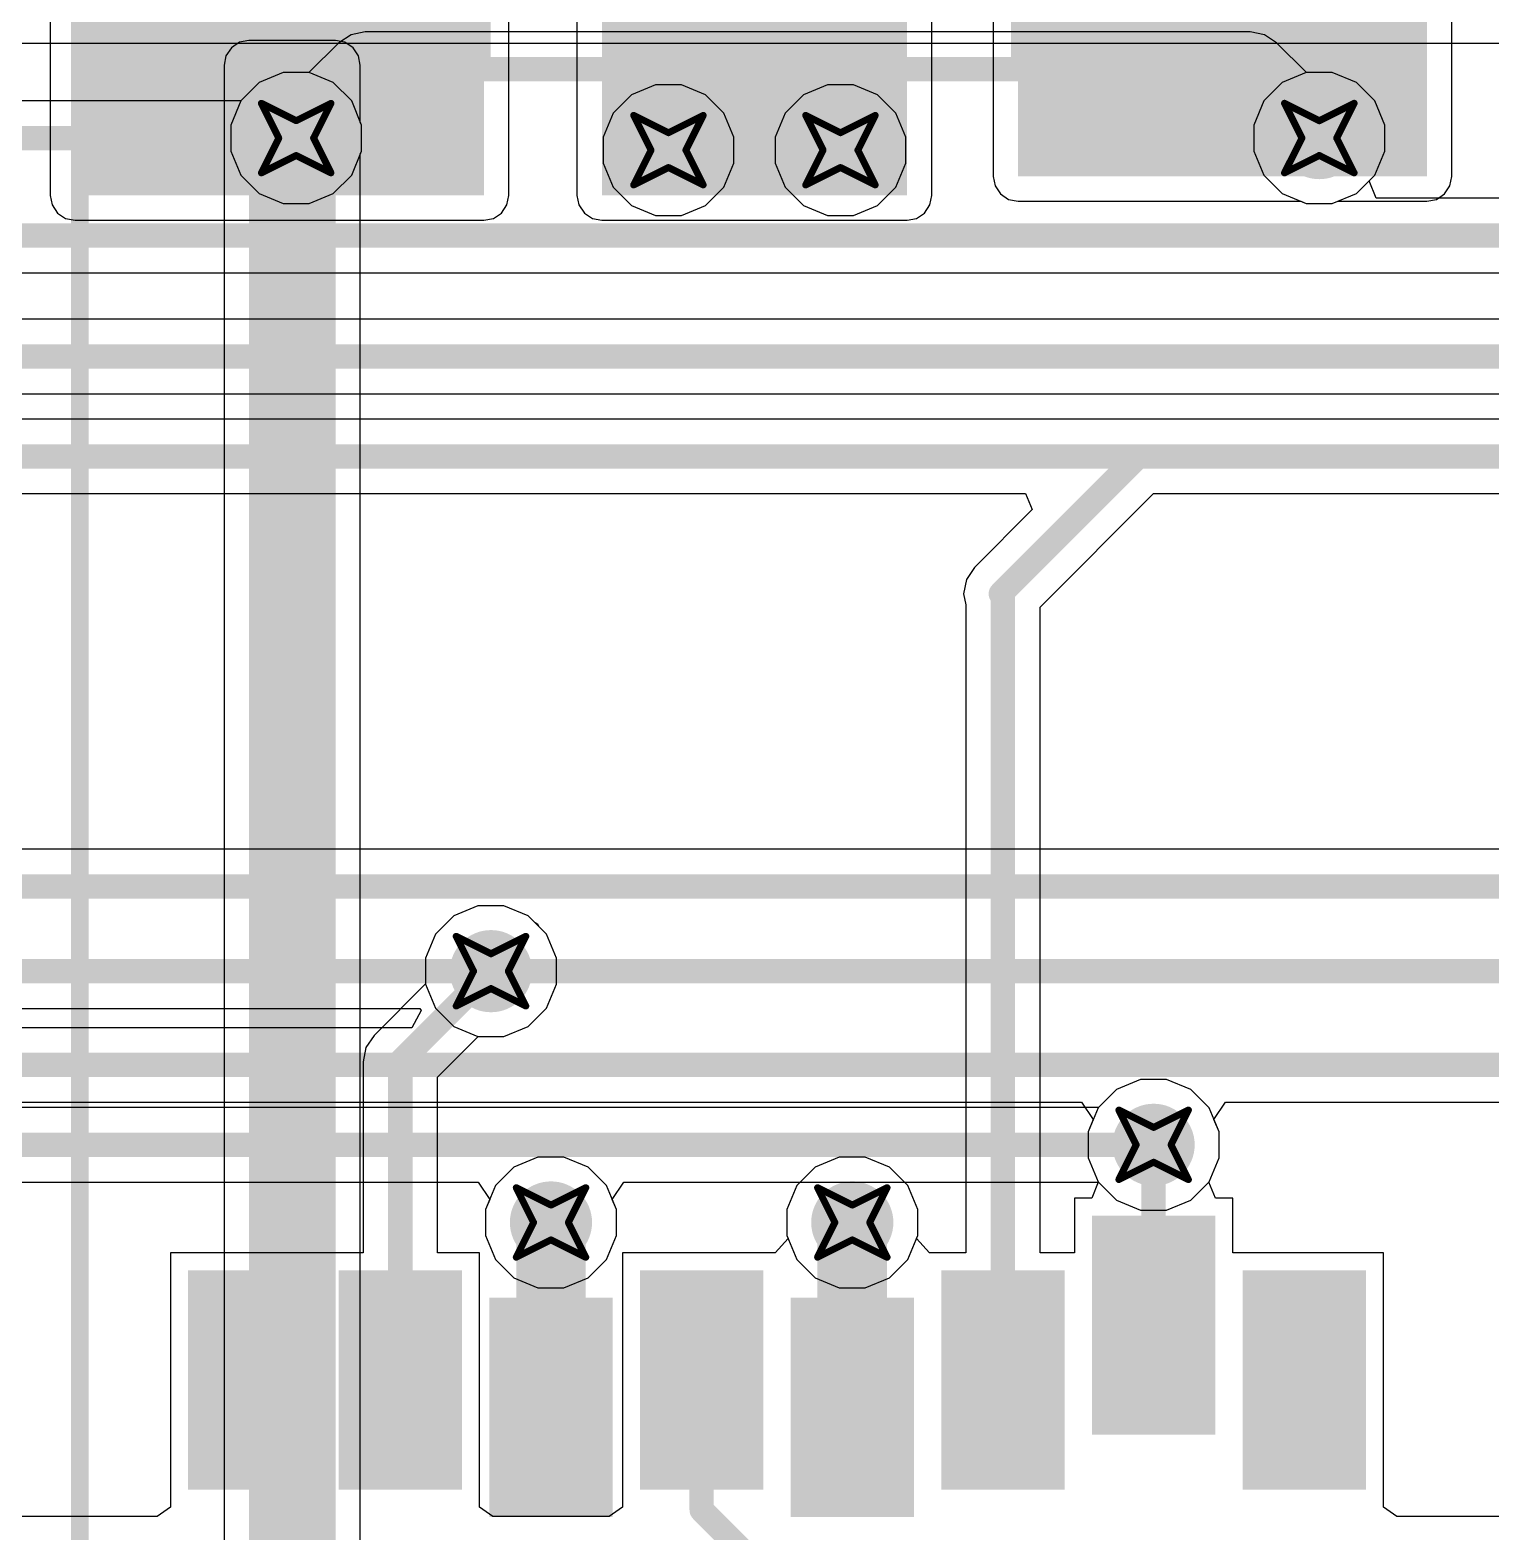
# Model space of a CAD drawing. Header units: inches. Extents: x -3 to 289, y -11 to 89.
# Drawn here: x 77.42 to 88.08, y -3.73 to 7.24 of the extents above; entities that cross this region are included whole.
import ezdxf

# ---------------------------------------------------------------- set-up
doc = ezdxf.new("R2010")
doc.units = ezdxf.units.IN
for name, color, linetype in [('Bottom Layer', 5, 'Continuous'), ('Drill Drawing', 1, 'Continuous'), ('Layer 1', 16, 'Continuous'), ('Layer 2', 76, 'Continuous'), ('Top Layer', 1, 'Continuous'), ('Top Overlay', 2, 'Continuous'), ('Top Paste', 8, 'Continuous'), ('Top Solder', 216, 'Continuous'), ('Via Holes', 16, 'Continuous')]:
    doc.layers.add(name, color=color, linetype=linetype)

# ---------------------------------------------------------------- blocks, each defined once
blk = doc.blocks.new('693071010811_83')
at = {"layer": 'Top Layer'}
for points in [[(-5.875, 7.725), (-4.075, 7.725), (-4.075, 6.325), (-5.875, 6.325)], [(-0.175, 7.725), (1.625, 7.725), (1.625, 6.325), (-0.175, 6.325)], [(0.415, -2.125), (1.215, -2.125), (1.215, -3.625), (0.415, -3.625)], [(-6.185, -2.525), (-5.385, -2.525), (-5.385, -4.025), (-6.185, -4.025)], [(-5.085, -2.525), (-4.285, -2.525), (-4.285, -4.025), (-5.085, -4.025)], [(-2.885, -2.525), (-2.085, -2.525), (-2.085, -4.025), (-2.885, -4.025)], [(-0.685, -2.525), (0.115, -2.525), (0.115, -4.025), (-0.685, -4.025)], [(1.515, -2.525), (2.315, -2.525), (2.315, -4.025), (1.515, -4.025)], [(-3.985, -2.725), (-3.185, -2.725), (-3.185, -4.225), (-3.985, -4.225)], [(-1.785, -2.725), (-0.985, -2.725), (-0.985, -4.225), (-1.785, -4.225)]]:
    blk.add_hatch(color=1, dxfattribs=at).paths.add_polyline_path(points)
at = {"layer": 'Top Paste'}
for points in [[(-5.875, 7.725), (-4.075, 7.725), (-4.075, 6.325), (-5.875, 6.325)], [(-0.175, 7.725), (1.625, 7.725), (1.625, 6.325), (-0.175, 6.325)], [(0.415, -2.125), (1.215, -2.125), (1.215, -3.625), (0.415, -3.625)], [(-6.185, -2.525), (-5.385, -2.525), (-5.385, -4.025), (-6.185, -4.025)], [(-5.085, -2.525), (-4.285, -2.525), (-4.285, -4.025), (-5.085, -4.025)], [(-2.885, -2.525), (-2.085, -2.525), (-2.085, -4.025), (-2.885, -4.025)], [(-0.685, -2.525), (0.115, -2.525), (0.115, -4.025), (-0.685, -4.025)], [(1.515, -2.525), (2.315, -2.525), (2.315, -4.025), (1.515, -4.025)], [(-3.985, -2.725), (-3.185, -2.725), (-3.185, -4.225), (-3.985, -4.225)], [(-1.785, -2.725), (-0.985, -2.725), (-0.985, -4.225), (-1.785, -4.225)]]:
    blk.add_hatch(color=8, dxfattribs=at).paths.add_polyline_path(points)
at = {"layer": 'Top Solder'}
for points in [[(-5.925, 7.775), (-4.025, 7.775), (-4.025, 6.275), (-5.925, 6.275)], [(-0.225, 7.775), (1.675, 7.775), (1.675, 6.275), (-0.225, 6.275)], [(0.365, -2.075), (1.265, -2.075), (1.265, -3.675), (0.365, -3.675)], [(-6.235, -2.475), (-5.335, -2.475), (-5.335, -4.075), (-6.235, -4.075)], [(-5.135, -2.475), (-4.235, -2.475), (-4.235, -4.075), (-5.135, -4.075)], [(-2.935, -2.475), (-2.035, -2.475), (-2.035, -4.075), (-2.935, -4.075)], [(-0.735, -2.475), (0.165, -2.475), (0.165, -4.075), (-0.735, -4.075)], [(1.465, -2.475), (2.365, -2.475), (2.365, -4.075), (1.465, -4.075)], [(-4.035, -2.675), (-3.135, -2.675), (-3.135, -4.275), (-4.035, -4.275)], [(-1.835, -2.675), (-0.935, -2.675), (-0.935, -4.275), (-1.835, -4.275)]]:
    blk.add_hatch(color=216, dxfattribs=at).paths.add_polyline_path(points)
at = {"layer": 'Top Overlay'}
blk.add_lwpolyline([(-7.025, -4.944, 0.127, 0.127, 0), (-7.025, 7.175, 0.127, 0.127, 0)], format="xyseb", dxfattribs=at)

msp = doc.modelspace()

# ---------------------------------------------------------------- hatches: boundary and pattern name
at = {"layer": 'Bottom Layer'}
h = msp.add_hatch(color=5, dxfattribs=at)
edge = h.paths.add_edge_path()
edge.add_arc((79.361, 6.446), 0.3, 0, 360)
h = msp.add_hatch(color=5, dxfattribs=at)
edge = h.paths.add_edge_path()
edge.add_arc((86.831, 6.446), 0.3, 0, 360)
h = msp.add_hatch(color=5, dxfattribs=at)
edge = h.paths.add_edge_path()
edge.add_arc((82.079, 6.358), 0.3, 0, 360)
h = msp.add_hatch(color=5, dxfattribs=at)
edge = h.paths.add_edge_path()
edge.add_arc((83.335, 6.358), 0.3, 0, 360)
h = msp.add_hatch(color=5, dxfattribs=at)
edge = h.paths.add_edge_path()
edge.add_arc((80.783, 0.363), 0.3, 0, 360)
h = msp.add_hatch(color=5, dxfattribs=at)
edge = h.paths.add_edge_path()
edge.add_arc((85.621, -0.905), 0.3, 0, 360)
h = msp.add_hatch(color=5, dxfattribs=at)
edge = h.paths.add_edge_path()
edge.add_arc((81.221, -1.472), 0.3, 0, 360)
h = msp.add_hatch(color=5, dxfattribs=at)
edge = h.paths.add_edge_path()
edge.add_arc((83.421, -1.472), 0.3, 0, 360)
at = {"layer": 'Layer 1'}
h = msp.add_hatch(color=16, dxfattribs=at)
edge = h.paths.add_edge_path()
edge.add_arc((79.361, 6.446), 0.3, 0, 360)
h = msp.add_hatch(color=16, dxfattribs=at)
edge = h.paths.add_edge_path()
edge.add_arc((86.831, 6.446), 0.3, 0, 360)
h = msp.add_hatch(color=16, dxfattribs=at)
edge = h.paths.add_edge_path()
edge.add_arc((82.079, 6.358), 0.3, 0, 360)
h = msp.add_hatch(color=16, dxfattribs=at)
edge = h.paths.add_edge_path()
edge.add_arc((83.335, 6.358), 0.3, 0, 360)
h = msp.add_hatch(color=16, dxfattribs=at)
edge = h.paths.add_edge_path()
edge.add_arc((80.783, 0.363), 0.3, 0, 360)
h = msp.add_hatch(color=16, dxfattribs=at)
edge = h.paths.add_edge_path()
edge.add_arc((85.621, -0.905), 0.3, 0, 360)
h = msp.add_hatch(color=16, dxfattribs=at)
edge = h.paths.add_edge_path()
edge.add_arc((81.221, -1.472), 0.3, 0, 360)
h = msp.add_hatch(color=16, dxfattribs=at)
edge = h.paths.add_edge_path()
edge.add_arc((83.421, -1.472), 0.3, 0, 360)
at = {"layer": 'Layer 2'}
msp.add_hatch(color=76, dxfattribs=at).paths.add_polyline_path([(79.016, -5.472), (79.648, -5.472), (79.648, 6.978), (79.016, 6.978)])
h = msp.add_hatch(color=76, dxfattribs=at)
edge = h.paths.add_edge_path()
edge.add_arc((79.361, 6.446), 0.3, 0, 360)
h = msp.add_hatch(color=76, dxfattribs=at)
edge = h.paths.add_edge_path()
edge.add_arc((86.831, 6.446), 0.3, 0, 360)
h = msp.add_hatch(color=76, dxfattribs=at)
edge = h.paths.add_edge_path()
edge.add_arc((82.079, 6.358), 0.3, 0, 360)
h = msp.add_hatch(color=76, dxfattribs=at)
edge = h.paths.add_edge_path()
edge.add_arc((83.335, 6.358), 0.3, 0, 360)
h = msp.add_hatch(color=76, dxfattribs=at)
edge = h.paths.add_edge_path()
edge.add_arc((80.783, 0.363), 0.3, 0, 360)
h = msp.add_hatch(color=76, dxfattribs=at)
edge = h.paths.add_edge_path()
edge.add_arc((85.621, -0.905), 0.3, 0, 360)
h = msp.add_hatch(color=76, dxfattribs=at)
edge = h.paths.add_edge_path()
edge.add_arc((81.221, -1.472), 0.3, 0, 360)
h = msp.add_hatch(color=76, dxfattribs=at)
edge = h.paths.add_edge_path()
edge.add_arc((83.421, -1.472), 0.3, 0, 360)
at = {"layer": 'Top Layer'}
for points in [[(81.593, 6.028), (83.821, 6.028), (83.821, 9.24), (81.593, 9.24)], [(84.631, 6.978), (86.431, 6.978), (86.431, 9.202), (84.631, 9.202)], [(77.746, 6.028), (80.731, 6.028), (80.731, 8.378), (77.746, 8.378)], [(87.616, 8.378), (84.631, 8.378), (84.631, 6.166), (87.616, 6.166)]]:
    msp.add_hatch(color=1, dxfattribs=at).paths.add_polyline_path(points)
h = msp.add_hatch(color=1, dxfattribs=at)
edge = h.paths.add_edge_path()
edge.add_arc((79.361, 6.446), 0.3, 0, 360)
h = msp.add_hatch(color=1, dxfattribs=at)
edge = h.paths.add_edge_path()
edge.add_arc((86.831, 6.446), 0.3, 0, 360)
h = msp.add_hatch(color=1, dxfattribs=at)
edge = h.paths.add_edge_path()
edge.add_arc((82.079, 6.358), 0.3, 0, 360)
h = msp.add_hatch(color=1, dxfattribs=at)
edge = h.paths.add_edge_path()
edge.add_arc((83.335, 6.358), 0.3, 0, 360)
h = msp.add_hatch(color=1, dxfattribs=at)
edge = h.paths.add_edge_path()
edge.add_arc((80.783, 0.363), 0.3, 0, 360)
h = msp.add_hatch(color=1, dxfattribs=at)
edge = h.paths.add_edge_path()
edge.add_arc((85.621, -0.905), 0.3, 0, 360)
h = msp.add_hatch(color=1, dxfattribs=at)
edge = h.paths.add_edge_path()
edge.add_arc((81.221, -1.472), 0.3, 0, 360)
h = msp.add_hatch(color=1, dxfattribs=at)
edge = h.paths.add_edge_path()
edge.add_arc((83.421, -1.472), 0.3, 0, 360)
at = {"layer": 'Via Holes'}
h = msp.add_hatch(color=7, dxfattribs=at)
edge = h.paths.add_edge_path()
edge.add_arc((79.361, 6.446), 0.15, 0, 360)
h = msp.add_hatch(color=7, dxfattribs=at)
edge = h.paths.add_edge_path()
edge.add_arc((86.831, 6.446), 0.15, 0, 360)
h = msp.add_hatch(color=7, dxfattribs=at)
edge = h.paths.add_edge_path()
edge.add_arc((82.079, 6.358), 0.15, 0, 360)
h = msp.add_hatch(color=7, dxfattribs=at)
edge = h.paths.add_edge_path()
edge.add_arc((83.335, 6.358), 0.15, 0, 360)
h = msp.add_hatch(color=7, dxfattribs=at)
edge = h.paths.add_edge_path()
edge.add_arc((80.783, 0.363), 0.15, 0, 360)
h = msp.add_hatch(color=7, dxfattribs=at)
edge = h.paths.add_edge_path()
edge.add_arc((85.621, -0.905), 0.15, 0, 360)
h = msp.add_hatch(color=7, dxfattribs=at)
edge = h.paths.add_edge_path()
edge.add_arc((81.221, -1.472), 0.15, 0, 360)
h = msp.add_hatch(color=7, dxfattribs=at)
edge = h.paths.add_edge_path()
edge.add_arc((83.421, -1.472), 0.15, 0, 360)

# ---------------------------------------------------------------- linework, layer by layer
at = {"layer": 'Bottom Layer'}
for p, q in [((71.25, 7.14), (96.719, 7.14)), ((79.266, 6.924), (79.09, 6.851)), ((79.456, 6.924), (79.266, 6.924)), ((79.631, 6.851), (79.456, 6.924)), ((86.736, 6.924), (86.56, 6.851)), ((86.926, 6.924), (86.736, 6.924)), ((87.102, 6.851), (86.926, 6.924)), ((79.09, 6.851), (78.956, 6.717)), ((79.766, 6.717), (79.631, 6.851)), ((86.56, 6.851), (86.426, 6.717)), ((87.236, 6.717), (87.102, 6.851)), ((78.956, 6.717), (78.883, 6.541)), ((79.838, 6.541), (79.766, 6.717)), ((86.426, 6.717), (86.353, 6.541)), ((87.309, 6.541), (87.236, 6.717)), ((78.883, 6.541), (78.883, 6.351)), ((79.838, 6.351), (79.838, 6.541)), ((86.353, 6.541), (86.353, 6.351)), ((87.309, 6.351), (87.309, 6.541)), ((78.883, 6.351), (78.956, 6.175)), ((79.766, 6.175), (79.838, 6.351)), ((86.353, 6.351), (86.426, 6.175)), ((87.236, 6.175), (87.309, 6.351)), ((78.956, 6.175), (79.09, 6.041)), ((79.631, 6.041), (79.766, 6.175)), ((86.426, 6.175), (86.56, 6.041)), ((87.102, 6.041), (87.236, 6.175)), ((79.09, 6.041), (79.266, 5.968)), ((79.456, 5.968), (79.631, 6.041)), ((86.56, 6.041), (86.736, 5.968)), ((86.926, 5.968), (87.102, 6.041)), ((79.266, 5.968), (79.456, 5.968)), ((86.736, 5.968), (86.926, 5.968)), ((80.512, 0.768), (80.378, 0.634)), ((80.688, 0.841), (80.512, 0.768)), ((80.878, 0.841), (80.688, 0.841)), ((81.054, 0.768), (80.878, 0.841)), ((81.188, 0.634), (81.054, 0.768)), ((80.378, 0.634), (80.305, 0.458)), ((81.261, 0.458), (81.188, 0.634)), ((80.305, 0.458), (80.305, 0.268)), ((81.261, 0.268), (81.261, 0.458)), ((80.305, 0.268), (80.378, 0.093)), ((81.188, 0.093), (81.261, 0.268)), ((80.378, 0.093), (80.512, -0.042)), ((81.054, -0.042), (81.188, 0.093)), ((80.512, -0.042), (80.688, -0.114)), ((80.878, -0.114), (81.054, -0.042)), ((80.688, -0.114), (80.878, -0.114)), ((85.526, -0.427), (85.351, -0.5)), ((85.716, -0.427), (85.526, -0.427)), ((85.892, -0.5), (85.716, -0.427)), ((85.351, -0.5), (85.218, -0.633)), ((86.026, -0.635), (85.892, -0.5)), ((85.218, -0.633), (69.096, -0.633)), ((86.099, -0.81), (86.026, -0.635)), ((86.099, -1), (86.099, -0.81)), ((86.026, -1.176), (86.099, -1)), ((66.503, -1.177), (80.689, -1.177)), ((80.689, -1.177), (80.774, -1.304)), ((81.669, -1.304), (81.754, -1.177)), ((81.754, -1.177), (85.218, -1.177)), ((85.218, -1.177), (85.351, -1.31)), ((85.892, -1.31), (86.026, -1.176)), ((80.774, -1.304), (80.744, -1.377)), ((81.699, -1.377), (81.669, -1.304)), ((85.351, -1.31), (85.526, -1.383)), ((85.716, -1.383), (85.892, -1.31)), ((80.744, -1.377), (80.744, -1.567)), ((81.699, -1.567), (81.699, -1.377)), ((85.526, -1.383), (85.716, -1.383)), ((80.744, -1.567), (80.816, -1.743)), ((81.626, -1.743), (81.699, -1.567)), ((80.816, -1.743), (80.951, -1.877)), ((81.492, -1.877), (81.626, -1.743)), ((80.951, -1.877), (81.126, -1.95)), ((81.126, -1.95), (81.316, -1.95)), ((81.316, -1.95), (81.492, -1.877))]:
    msp.add_line(p, q, dxfattribs=at)
msp.add_lwpolyline([(65.923, -0.905, 0.178, 0.178, 0), (85.621, -0.905, 0.178, 0.178, 0)], format="xyseb", dxfattribs=at)
msp.add_lwpolyline([(85.577, -0.905, 0.0889, 0.0889, 1), (85.666, -0.905, 0.0889, 0.0889, 1)], format="xyseb", close=True, dxfattribs=at)
at = {"layer": 'Drill Drawing'}
for points in [[(79.107, 6.7, 0.0508, 0.0508, 0), (79.361, 6.573, 0.0508, 0.0508, 0)], [(79.107, 6.7, 0.0508, 0.0508, 0), (79.234, 6.446, 0.0508, 0.0508, 0)], [(79.361, 6.573, 0.0508, 0.0508, 0), (79.615, 6.7, 0.0508, 0.0508, 0)], [(79.488, 6.446, 0.0508, 0.0508, 0), (79.615, 6.7, 0.0508, 0.0508, 0)], [(86.577, 6.7, 0.0508, 0.0508, 0), (86.831, 6.573, 0.0508, 0.0508, 0)], [(86.577, 6.7, 0.0508, 0.0508, 0), (86.704, 6.446, 0.0508, 0.0508, 0)], [(86.831, 6.573, 0.0508, 0.0508, 0), (87.085, 6.7, 0.0508, 0.0508, 0)], [(86.958, 6.446, 0.0508, 0.0508, 0), (87.085, 6.7, 0.0508, 0.0508, 0)], [(81.825, 6.612, 0.0508, 0.0508, 0), (82.079, 6.485, 0.0508, 0.0508, 0)], [(81.825, 6.612, 0.0508, 0.0508, 0), (81.952, 6.358, 0.0508, 0.0508, 0)], [(82.079, 6.485, 0.0508, 0.0508, 0), (82.333, 6.612, 0.0508, 0.0508, 0)], [(82.206, 6.358, 0.0508, 0.0508, 0), (82.333, 6.612, 0.0508, 0.0508, 0)], [(83.081, 6.612, 0.0508, 0.0508, 0), (83.335, 6.485, 0.0508, 0.0508, 0)], [(83.081, 6.612, 0.0508, 0.0508, 0), (83.208, 6.358, 0.0508, 0.0508, 0)], [(83.335, 6.485, 0.0508, 0.0508, 0), (83.589, 6.612, 0.0508, 0.0508, 0)], [(83.462, 6.358, 0.0508, 0.0508, 0), (83.589, 6.612, 0.0508, 0.0508, 0)], [(79.107, 6.192, 0.0508, 0.0508, 0), (79.234, 6.446, 0.0508, 0.0508, 0)], [(79.488, 6.446, 0.0508, 0.0508, 0), (79.615, 6.192, 0.0508, 0.0508, 0)], [(86.577, 6.192, 0.0508, 0.0508, 0), (86.704, 6.446, 0.0508, 0.0508, 0)], [(86.958, 6.446, 0.0508, 0.0508, 0), (87.085, 6.192, 0.0508, 0.0508, 0)], [(81.825, 6.104, 0.0508, 0.0508, 0), (81.952, 6.358, 0.0508, 0.0508, 0)], [(82.206, 6.358, 0.0508, 0.0508, 0), (82.333, 6.104, 0.0508, 0.0508, 0)], [(83.081, 6.104, 0.0508, 0.0508, 0), (83.208, 6.358, 0.0508, 0.0508, 0)], [(83.462, 6.358, 0.0508, 0.0508, 0), (83.589, 6.104, 0.0508, 0.0508, 0)], [(79.107, 6.192, 0.0508, 0.0508, 0), (79.361, 6.319, 0.0508, 0.0508, 0)], [(79.361, 6.319, 0.0508, 0.0508, 0), (79.615, 6.192, 0.0508, 0.0508, 0)], [(81.825, 6.104, 0.0508, 0.0508, 0), (82.079, 6.231, 0.0508, 0.0508, 0)], [(82.079, 6.231, 0.0508, 0.0508, 0), (82.333, 6.104, 0.0508, 0.0508, 0)], [(83.081, 6.104, 0.0508, 0.0508, 0), (83.335, 6.231, 0.0508, 0.0508, 0)], [(83.335, 6.231, 0.0508, 0.0508, 0), (83.589, 6.104, 0.0508, 0.0508, 0)], [(86.577, 6.192, 0.0508, 0.0508, 0), (86.831, 6.319, 0.0508, 0.0508, 0)], [(86.831, 6.319, 0.0508, 0.0508, 0), (87.085, 6.192, 0.0508, 0.0508, 0)], [(80.529, 0.617, 0.0508, 0.0508, 0), (80.783, 0.49, 0.0508, 0.0508, 0)], [(80.529, 0.617, 0.0508, 0.0508, 0), (80.656, 0.363, 0.0508, 0.0508, 0)], [(80.783, 0.49, 0.0508, 0.0508, 0), (81.037, 0.617, 0.0508, 0.0508, 0)], [(80.91, 0.363, 0.0508, 0.0508, 0), (81.037, 0.617, 0.0508, 0.0508, 0)], [(80.529, 0.109, 0.0508, 0.0508, 0), (80.656, 0.363, 0.0508, 0.0508, 0)], [(80.91, 0.363, 0.0508, 0.0508, 0), (81.037, 0.109, 0.0508, 0.0508, 0)], [(80.529, 0.109, 0.0508, 0.0508, 0), (80.783, 0.236, 0.0508, 0.0508, 0)], [(80.783, 0.236, 0.0508, 0.0508, 0), (81.037, 0.109, 0.0508, 0.0508, 0)], [(85.367, -0.651, 0.0508, 0.0508, 0), (85.621, -0.778, 0.0508, 0.0508, 0)], [(85.367, -0.651, 0.0508, 0.0508, 0), (85.494, -0.905, 0.0508, 0.0508, 0)], [(85.621, -0.778, 0.0508, 0.0508, 0), (85.875, -0.651, 0.0508, 0.0508, 0)], [(85.748, -0.905, 0.0508, 0.0508, 0), (85.875, -0.651, 0.0508, 0.0508, 0)], [(85.367, -1.159, 0.0508, 0.0508, 0), (85.494, -0.905, 0.0508, 0.0508, 0)], [(85.748, -0.905, 0.0508, 0.0508, 0), (85.875, -1.159, 0.0508, 0.0508, 0)], [(85.367, -1.159, 0.0508, 0.0508, 0), (85.621, -1.032, 0.0508, 0.0508, 0)], [(85.621, -1.032, 0.0508, 0.0508, 0), (85.875, -1.159, 0.0508, 0.0508, 0)], [(80.967, -1.218, 0.0508, 0.0508, 0), (81.221, -1.345, 0.0508, 0.0508, 0)], [(80.967, -1.218, 0.0508, 0.0508, 0), (81.094, -1.472, 0.0508, 0.0508, 0)], [(81.221, -1.345, 0.0508, 0.0508, 0), (81.475, -1.218, 0.0508, 0.0508, 0)], [(81.348, -1.472, 0.0508, 0.0508, 0), (81.475, -1.218, 0.0508, 0.0508, 0)], [(83.167, -1.218, 0.0508, 0.0508, 0), (83.421, -1.345, 0.0508, 0.0508, 0)], [(83.167, -1.218, 0.0508, 0.0508, 0), (83.294, -1.472, 0.0508, 0.0508, 0)], [(83.421, -1.345, 0.0508, 0.0508, 0), (83.675, -1.218, 0.0508, 0.0508, 0)], [(83.548, -1.472, 0.0508, 0.0508, 0), (83.675, -1.218, 0.0508, 0.0508, 0)], [(80.967, -1.726, 0.0508, 0.0508, 0), (81.094, -1.472, 0.0508, 0.0508, 0)], [(81.348, -1.472, 0.0508, 0.0508, 0), (81.475, -1.726, 0.0508, 0.0508, 0)], [(83.167, -1.726, 0.0508, 0.0508, 0), (83.294, -1.472, 0.0508, 0.0508, 0)], [(83.548, -1.472, 0.0508, 0.0508, 0), (83.675, -1.726, 0.0508, 0.0508, 0)], [(80.967, -1.726, 0.0508, 0.0508, 0), (81.221, -1.599, 0.0508, 0.0508, 0)], [(81.221, -1.599, 0.0508, 0.0508, 0), (81.475, -1.726, 0.0508, 0.0508, 0)], [(83.167, -1.726, 0.0508, 0.0508, 0), (83.421, -1.599, 0.0508, 0.0508, 0)], [(83.421, -1.599, 0.0508, 0.0508, 0), (83.675, -1.726, 0.0508, 0.0508, 0)]]:
    msp.add_lwpolyline(points, format="xyseb", dxfattribs=at)
for points in [[(79.094, 6.7, 0.0254, 0.0254, 1), (79.119, 6.7, 0.0254, 0.0254, 1)], [(79.094, 6.7, 0.0254, 0.0254, 1), (79.119, 6.7, 0.0254, 0.0254, 1)], [(79.602, 6.7, 0.0254, 0.0254, 1), (79.627, 6.7, 0.0254, 0.0254, 1)], [(79.602, 6.7, 0.0254, 0.0254, 1), (79.627, 6.7, 0.0254, 0.0254, 1)], [(86.564, 6.7, 0.0254, 0.0254, 1), (86.59, 6.7, 0.0254, 0.0254, 1)], [(86.564, 6.7, 0.0254, 0.0254, 1), (86.59, 6.7, 0.0254, 0.0254, 1)], [(87.072, 6.7, 0.0254, 0.0254, 1), (87.098, 6.7, 0.0254, 0.0254, 1)], [(87.072, 6.7, 0.0254, 0.0254, 1), (87.098, 6.7, 0.0254, 0.0254, 1)], [(79.348, 6.573, 0.0254, 0.0254, 1), (79.373, 6.573, 0.0254, 0.0254, 1)], [(79.348, 6.573, 0.0254, 0.0254, 1), (79.373, 6.573, 0.0254, 0.0254, 1)], [(81.812, 6.612, 0.0254, 0.0254, 1), (81.837, 6.612, 0.0254, 0.0254, 1)], [(81.812, 6.612, 0.0254, 0.0254, 1), (81.837, 6.612, 0.0254, 0.0254, 1)], [(82.32, 6.612, 0.0254, 0.0254, 1), (82.345, 6.612, 0.0254, 0.0254, 1)], [(82.32, 6.612, 0.0254, 0.0254, 1), (82.345, 6.612, 0.0254, 0.0254, 1)], [(83.068, 6.612, 0.0254, 0.0254, 1), (83.093, 6.612, 0.0254, 0.0254, 1)], [(83.068, 6.612, 0.0254, 0.0254, 1), (83.093, 6.612, 0.0254, 0.0254, 1)], [(83.576, 6.612, 0.0254, 0.0254, 1), (83.601, 6.612, 0.0254, 0.0254, 1)], [(83.576, 6.612, 0.0254, 0.0254, 1), (83.601, 6.612, 0.0254, 0.0254, 1)], [(86.818, 6.573, 0.0254, 0.0254, 1), (86.844, 6.573, 0.0254, 0.0254, 1)], [(86.818, 6.573, 0.0254, 0.0254, 1), (86.844, 6.573, 0.0254, 0.0254, 1)], [(79.221, 6.446, 0.0254, 0.0254, 1), (79.246, 6.446, 0.0254, 0.0254, 1)], [(79.221, 6.446, 0.0254, 0.0254, 1), (79.246, 6.446, 0.0254, 0.0254, 1)], [(79.475, 6.446, 0.0254, 0.0254, 1), (79.5, 6.446, 0.0254, 0.0254, 1)], [(79.475, 6.446, 0.0254, 0.0254, 1), (79.5, 6.446, 0.0254, 0.0254, 1)], [(82.066, 6.485, 0.0254, 0.0254, 1), (82.091, 6.485, 0.0254, 0.0254, 1)], [(82.066, 6.485, 0.0254, 0.0254, 1), (82.091, 6.485, 0.0254, 0.0254, 1)], [(83.322, 6.485, 0.0254, 0.0254, 1), (83.347, 6.485, 0.0254, 0.0254, 1)], [(83.322, 6.485, 0.0254, 0.0254, 1), (83.347, 6.485, 0.0254, 0.0254, 1)], [(86.691, 6.446, 0.0254, 0.0254, 1), (86.717, 6.446, 0.0254, 0.0254, 1)], [(86.691, 6.446, 0.0254, 0.0254, 1), (86.717, 6.446, 0.0254, 0.0254, 1)], [(86.945, 6.446, 0.0254, 0.0254, 1), (86.971, 6.446, 0.0254, 0.0254, 1)], [(86.945, 6.446, 0.0254, 0.0254, 1), (86.971, 6.446, 0.0254, 0.0254, 1)], [(81.939, 6.358, 0.0254, 0.0254, 1), (81.964, 6.358, 0.0254, 0.0254, 1)], [(81.939, 6.358, 0.0254, 0.0254, 1), (81.964, 6.358, 0.0254, 0.0254, 1)], [(82.193, 6.358, 0.0254, 0.0254, 1), (82.218, 6.358, 0.0254, 0.0254, 1)], [(82.193, 6.358, 0.0254, 0.0254, 1), (82.218, 6.358, 0.0254, 0.0254, 1)], [(83.195, 6.358, 0.0254, 0.0254, 1), (83.22, 6.358, 0.0254, 0.0254, 1)], [(83.195, 6.358, 0.0254, 0.0254, 1), (83.22, 6.358, 0.0254, 0.0254, 1)], [(83.449, 6.358, 0.0254, 0.0254, 1), (83.474, 6.358, 0.0254, 0.0254, 1)], [(83.449, 6.358, 0.0254, 0.0254, 1), (83.474, 6.358, 0.0254, 0.0254, 1)], [(79.348, 6.319, 0.0254, 0.0254, 1), (79.373, 6.319, 0.0254, 0.0254, 1)], [(79.348, 6.319, 0.0254, 0.0254, 1), (79.373, 6.319, 0.0254, 0.0254, 1)], [(82.066, 6.231, 0.0254, 0.0254, 1), (82.091, 6.231, 0.0254, 0.0254, 1)], [(82.066, 6.231, 0.0254, 0.0254, 1), (82.091, 6.231, 0.0254, 0.0254, 1)], [(83.322, 6.231, 0.0254, 0.0254, 1), (83.347, 6.231, 0.0254, 0.0254, 1)], [(83.322, 6.231, 0.0254, 0.0254, 1), (83.347, 6.231, 0.0254, 0.0254, 1)], [(86.818, 6.319, 0.0254, 0.0254, 1), (86.844, 6.319, 0.0254, 0.0254, 1)], [(86.818, 6.319, 0.0254, 0.0254, 1), (86.844, 6.319, 0.0254, 0.0254, 1)], [(79.094, 6.192, 0.0254, 0.0254, 1), (79.119, 6.192, 0.0254, 0.0254, 1)], [(79.094, 6.192, 0.0254, 0.0254, 1), (79.119, 6.192, 0.0254, 0.0254, 1)], [(79.602, 6.192, 0.0254, 0.0254, 1), (79.627, 6.192, 0.0254, 0.0254, 1)], [(79.602, 6.192, 0.0254, 0.0254, 1), (79.627, 6.192, 0.0254, 0.0254, 1)], [(86.564, 6.192, 0.0254, 0.0254, 1), (86.59, 6.192, 0.0254, 0.0254, 1)], [(86.564, 6.192, 0.0254, 0.0254, 1), (86.59, 6.192, 0.0254, 0.0254, 1)], [(87.072, 6.192, 0.0254, 0.0254, 1), (87.098, 6.192, 0.0254, 0.0254, 1)], [(87.072, 6.192, 0.0254, 0.0254, 1), (87.098, 6.192, 0.0254, 0.0254, 1)], [(81.812, 6.104, 0.0254, 0.0254, 1), (81.837, 6.104, 0.0254, 0.0254, 1)], [(81.812, 6.104, 0.0254, 0.0254, 1), (81.837, 6.104, 0.0254, 0.0254, 1)], [(82.32, 6.104, 0.0254, 0.0254, 1), (82.345, 6.104, 0.0254, 0.0254, 1)], [(82.32, 6.104, 0.0254, 0.0254, 1), (82.345, 6.104, 0.0254, 0.0254, 1)], [(83.068, 6.104, 0.0254, 0.0254, 1), (83.093, 6.104, 0.0254, 0.0254, 1)], [(83.068, 6.104, 0.0254, 0.0254, 1), (83.093, 6.104, 0.0254, 0.0254, 1)], [(83.576, 6.104, 0.0254, 0.0254, 1), (83.601, 6.104, 0.0254, 0.0254, 1)], [(83.576, 6.104, 0.0254, 0.0254, 1), (83.601, 6.104, 0.0254, 0.0254, 1)], [(80.516, 0.617, 0.0254, 0.0254, 1), (80.542, 0.617, 0.0254, 0.0254, 1)], [(80.516, 0.617, 0.0254, 0.0254, 1), (80.542, 0.617, 0.0254, 0.0254, 1)], [(81.024, 0.617, 0.0254, 0.0254, 1), (81.05, 0.617, 0.0254, 0.0254, 1)], [(81.024, 0.617, 0.0254, 0.0254, 1), (81.05, 0.617, 0.0254, 0.0254, 1)], [(80.77, 0.49, 0.0254, 0.0254, 1), (80.796, 0.49, 0.0254, 0.0254, 1)], [(80.77, 0.49, 0.0254, 0.0254, 1), (80.796, 0.49, 0.0254, 0.0254, 1)], [(80.643, 0.363, 0.0254, 0.0254, 1), (80.669, 0.363, 0.0254, 0.0254, 1)], [(80.643, 0.363, 0.0254, 0.0254, 1), (80.669, 0.363, 0.0254, 0.0254, 1)], [(80.897, 0.363, 0.0254, 0.0254, 1), (80.923, 0.363, 0.0254, 0.0254, 1)], [(80.897, 0.363, 0.0254, 0.0254, 1), (80.923, 0.363, 0.0254, 0.0254, 1)], [(80.77, 0.236, 0.0254, 0.0254, 1), (80.796, 0.236, 0.0254, 0.0254, 1)], [(80.77, 0.236, 0.0254, 0.0254, 1), (80.796, 0.236, 0.0254, 0.0254, 1)], [(80.516, 0.109, 0.0254, 0.0254, 1), (80.542, 0.109, 0.0254, 0.0254, 1)], [(80.516, 0.109, 0.0254, 0.0254, 1), (80.542, 0.109, 0.0254, 0.0254, 1)], [(81.024, 0.109, 0.0254, 0.0254, 1), (81.05, 0.109, 0.0254, 0.0254, 1)], [(81.024, 0.109, 0.0254, 0.0254, 1), (81.05, 0.109, 0.0254, 0.0254, 1)], [(85.355, -0.651, 0.0254, 0.0254, 1), (85.38, -0.651, 0.0254, 0.0254, 1)], [(85.355, -0.651, 0.0254, 0.0254, 1), (85.38, -0.651, 0.0254, 0.0254, 1)], [(85.863, -0.651, 0.0254, 0.0254, 1), (85.888, -0.651, 0.0254, 0.0254, 1)], [(85.863, -0.651, 0.0254, 0.0254, 1), (85.888, -0.651, 0.0254, 0.0254, 1)], [(85.609, -0.778, 0.0254, 0.0254, 1), (85.634, -0.778, 0.0254, 0.0254, 1)], [(85.609, -0.778, 0.0254, 0.0254, 1), (85.634, -0.778, 0.0254, 0.0254, 1)], [(85.482, -0.905, 0.0254, 0.0254, 1), (85.507, -0.905, 0.0254, 0.0254, 1)], [(85.482, -0.905, 0.0254, 0.0254, 1), (85.507, -0.905, 0.0254, 0.0254, 1)], [(85.736, -0.905, 0.0254, 0.0254, 1), (85.761, -0.905, 0.0254, 0.0254, 1)], [(85.736, -0.905, 0.0254, 0.0254, 1), (85.761, -0.905, 0.0254, 0.0254, 1)], [(85.609, -1.032, 0.0254, 0.0254, 1), (85.634, -1.032, 0.0254, 0.0254, 1)], [(85.609, -1.032, 0.0254, 0.0254, 1), (85.634, -1.032, 0.0254, 0.0254, 1)], [(80.955, -1.218, 0.0254, 0.0254, 1), (80.98, -1.218, 0.0254, 0.0254, 1)], [(80.955, -1.218, 0.0254, 0.0254, 1), (80.98, -1.218, 0.0254, 0.0254, 1)], [(81.463, -1.218, 0.0254, 0.0254, 1), (81.488, -1.218, 0.0254, 0.0254, 1)], [(81.463, -1.218, 0.0254, 0.0254, 1), (81.488, -1.218, 0.0254, 0.0254, 1)], [(83.155, -1.218, 0.0254, 0.0254, 1), (83.18, -1.218, 0.0254, 0.0254, 1)], [(83.155, -1.218, 0.0254, 0.0254, 1), (83.18, -1.218, 0.0254, 0.0254, 1)], [(83.663, -1.218, 0.0254, 0.0254, 1), (83.688, -1.218, 0.0254, 0.0254, 1)], [(83.663, -1.218, 0.0254, 0.0254, 1), (83.688, -1.218, 0.0254, 0.0254, 1)], [(85.355, -1.159, 0.0254, 0.0254, 1), (85.38, -1.159, 0.0254, 0.0254, 1)], [(85.355, -1.159, 0.0254, 0.0254, 1), (85.38, -1.159, 0.0254, 0.0254, 1)], [(85.863, -1.159, 0.0254, 0.0254, 1), (85.888, -1.159, 0.0254, 0.0254, 1)], [(85.863, -1.159, 0.0254, 0.0254, 1), (85.888, -1.159, 0.0254, 0.0254, 1)], [(81.209, -1.345, 0.0254, 0.0254, 1), (81.234, -1.345, 0.0254, 0.0254, 1)], [(81.209, -1.345, 0.0254, 0.0254, 1), (81.234, -1.345, 0.0254, 0.0254, 1)], [(83.409, -1.345, 0.0254, 0.0254, 1), (83.434, -1.345, 0.0254, 0.0254, 1)], [(83.409, -1.345, 0.0254, 0.0254, 1), (83.434, -1.345, 0.0254, 0.0254, 1)], [(81.082, -1.472, 0.0254, 0.0254, 1), (81.107, -1.472, 0.0254, 0.0254, 1)], [(81.082, -1.472, 0.0254, 0.0254, 1), (81.107, -1.472, 0.0254, 0.0254, 1)], [(81.336, -1.472, 0.0254, 0.0254, 1), (81.361, -1.472, 0.0254, 0.0254, 1)], [(81.336, -1.472, 0.0254, 0.0254, 1), (81.361, -1.472, 0.0254, 0.0254, 1)], [(83.282, -1.472, 0.0254, 0.0254, 1), (83.307, -1.472, 0.0254, 0.0254, 1)], [(83.282, -1.472, 0.0254, 0.0254, 1), (83.307, -1.472, 0.0254, 0.0254, 1)], [(83.536, -1.472, 0.0254, 0.0254, 1), (83.561, -1.472, 0.0254, 0.0254, 1)], [(83.536, -1.472, 0.0254, 0.0254, 1), (83.561, -1.472, 0.0254, 0.0254, 1)], [(81.209, -1.599, 0.0254, 0.0254, 1), (81.234, -1.599, 0.0254, 0.0254, 1)], [(81.209, -1.599, 0.0254, 0.0254, 1), (81.234, -1.599, 0.0254, 0.0254, 1)], [(83.409, -1.599, 0.0254, 0.0254, 1), (83.434, -1.599, 0.0254, 0.0254, 1)], [(83.409, -1.599, 0.0254, 0.0254, 1), (83.434, -1.599, 0.0254, 0.0254, 1)], [(80.955, -1.726, 0.0254, 0.0254, 1), (80.98, -1.726, 0.0254, 0.0254, 1)], [(80.955, -1.726, 0.0254, 0.0254, 1), (80.98, -1.726, 0.0254, 0.0254, 1)], [(81.463, -1.726, 0.0254, 0.0254, 1), (81.488, -1.726, 0.0254, 0.0254, 1)], [(81.463, -1.726, 0.0254, 0.0254, 1), (81.488, -1.726, 0.0254, 0.0254, 1)], [(83.155, -1.726, 0.0254, 0.0254, 1), (83.18, -1.726, 0.0254, 0.0254, 1)], [(83.155, -1.726, 0.0254, 0.0254, 1), (83.18, -1.726, 0.0254, 0.0254, 1)], [(83.663, -1.726, 0.0254, 0.0254, 1), (83.688, -1.726, 0.0254, 0.0254, 1)], [(83.663, -1.726, 0.0254, 0.0254, 1), (83.688, -1.726, 0.0254, 0.0254, 1)]]:
    msp.add_lwpolyline(points, format="xyseb", close=True, dxfattribs=at)
at = {"layer": 'Layer 1'}
for p, q in [((79.672, 7.142), (79.454, 6.924)), ((79.761, 7.201), (79.672, 7.142)), ((79.865, 7.222), (79.761, 7.201)), ((86.327, 7.222), (79.865, 7.222)), ((79.865, 7.222), (79.865, 7.222)), ((86.431, 7.201), (86.327, 7.222)), ((86.519, 7.142), (86.431, 7.201)), ((86.738, 6.924), (86.519, 7.142)), ((79.266, 6.924), (79.09, 6.851)), ((79.454, 6.924), (79.266, 6.924)), ((86.926, 6.924), (86.738, 6.924)), ((87.102, 6.851), (86.926, 6.924)), ((79.09, 6.851), (78.957, 6.718)), ((87.236, 6.717), (87.102, 6.851)), ((78.957, 6.718), (72.742, 6.718)), ((87.309, 6.541), (87.236, 6.717)), ((87.309, 6.351), (87.309, 6.541)), ((87.236, 6.175), (87.309, 6.351)), ((87.194, 6.134), (87.236, 6.175)), ((87.247, 6.007), (87.194, 6.134)), ((88.697, 6.007), (87.247, 6.007)), ((72.655, 5.463), (93.072, 5.463)), ((105.872, 5.123), (65.748, 5.123)), ((65.636, 4.579), (101.096, 4.579)), ((99.525, 1.254), (72.838, 1.254)), ((72.402, 0.091), (80.263, 0.091)), ((80.273, 0.076), (80.205, -0.051)), ((80.263, 0.091), (80.273, 0.076)), ((80.205, -0.051), (68.974, -0.051)), ((68.974, -0.594), (85.095, -0.594)), ((85.095, -0.594), (85.18, -0.721)), ((86.062, -0.721), (86.147, -0.594)), ((86.147, -0.594), (115.62, -0.594)), ((85.18, -0.721), (85.144, -0.81)), ((86.099, -0.81), (86.062, -0.721)), ((85.144, -0.81), (85.144, -1)), ((86.099, -1), (86.099, -0.81)), ((83.151, -1.067), (83.016, -1.201)), ((83.326, -0.994), (83.151, -1.067)), ((83.516, -0.994), (83.326, -0.994)), ((83.692, -1.067), (83.516, -0.994)), ((83.826, -1.201), (83.692, -1.067)), ((85.144, -1), (85.216, -1.176)), ((86.026, -1.176), (86.099, -1)), ((83.016, -1.201), (82.944, -1.377)), ((83.899, -1.377), (83.826, -1.201)), ((85.216, -1.176), (85.351, -1.31)), ((85.892, -1.31), (86.026, -1.176)), ((85.351, -1.31), (85.526, -1.383)), ((85.716, -1.383), (85.892, -1.31)), ((82.944, -1.377), (82.944, -1.567)), ((83.899, -1.567), (83.899, -1.377)), ((85.526, -1.383), (85.716, -1.383)), ((82.944, -1.567), (83.016, -1.743)), ((83.826, -1.743), (83.899, -1.567)), ((83.016, -1.743), (83.151, -1.877)), ((83.692, -1.877), (83.826, -1.743)), ((83.151, -1.877), (83.326, -1.95)), ((83.326, -1.95), (83.516, -1.95)), ((83.516, -1.95), (83.692, -1.877))]:
    msp.add_line(p, q, dxfattribs=at)
for points in [[(79.361, 6.446, 0.178, 0.178, 0), (79.865, 6.95, 0.178, 0.178, 0)], [(79.865, 6.95, 0.178, 0.178, 0), (86.327, 6.95, 0.178, 0.178, 0)], [(86.327, 6.95, 0.178, 0.178, 0), (86.831, 6.446, 0.178, 0.178, 0)], [(72.629, 6.446, 0.178, 0.178, 0), (79.361, 6.446, 0.178, 0.178, 0)], [(72.655, 5.735, 0.178, 0.178, 0), (93.072, 5.735, 0.178, 0.178, 0)], [(65.636, 4.851, 0.178, 0.178, 0), (105.985, 4.851, 0.178, 0.178, 0)], [(72.726, 0.982, 0.178, 0.178, 0), (99.638, 0.982, 0.178, 0.178, 0)], [(72.402, 0.363, 0.178, 0.178, 0), (80.783, 0.363, 0.178, 0.178, 0)], [(80.783, 0.363, 0.178, 0.178, 0), (96.035, 0.363, 0.178, 0.178, 0)], [(68.57, -0.322, 0.178, 0.178, 0), (116.024, -0.322, 0.178, 0.178, 0)]]:
    msp.add_lwpolyline(points, format="xyseb", dxfattribs=at)
for points in [[(79.82, 6.95, 0.0889, 0.0889, 1), (79.909, 6.95, 0.0889, 0.0889, 1)], [(79.82, 6.95, 0.0889, 0.0889, 1), (79.909, 6.95, 0.0889, 0.0889, 1)], [(86.282, 6.95, 0.0889, 0.0889, 1), (86.371, 6.95, 0.0889, 0.0889, 1)], [(86.282, 6.95, 0.0889, 0.0889, 1), (86.371, 6.95, 0.0889, 0.0889, 1)], [(79.316, 6.446, 0.0889, 0.0889, 1), (79.405, 6.446, 0.0889, 0.0889, 1)], [(79.316, 6.446, 0.0889, 0.0889, 1), (79.405, 6.446, 0.0889, 0.0889, 1)], [(86.786, 6.446, 0.0889, 0.0889, 1), (86.875, 6.446, 0.0889, 0.0889, 1)], [(80.739, 0.363, 0.0889, 0.0889, 1), (80.827, 0.363, 0.0889, 0.0889, 1)], [(80.739, 0.363, 0.0889, 0.0889, 1), (80.827, 0.363, 0.0889, 0.0889, 1)]]:
    msp.add_lwpolyline(points, format="xyseb", close=True, dxfattribs=at)
at = {"layer": 'Layer 2'}
for p, q in [((78.946, 7.146), (78.888, 7.106)), ((79.016, 7.159), (78.946, 7.146)), ((79.648, 7.159), (79.016, 7.159)), ((79.717, 7.146), (79.648, 7.159)), ((79.776, 7.106), (79.717, 7.146)), ((78.848, 7.047), (78.834, 6.978)), ((78.888, 7.106), (78.848, 7.047)), ((79.815, 7.047), (79.776, 7.106)), ((79.829, 6.978), (79.815, 7.047)), ((78.834, 6.978), (78.834, -5.472)), ((79.829, 6.563), (79.829, 6.978)), ((86.736, 6.924), (86.56, 6.851)), ((86.926, 6.924), (86.736, 6.924)), ((87.102, 6.851), (86.926, 6.924)), ((81.984, 6.836), (81.808, 6.763)), ((82.174, 6.836), (81.984, 6.836)), ((82.349, 6.763), (82.174, 6.836)), ((83.24, 6.836), (83.064, 6.763)), ((83.43, 6.836), (83.24, 6.836)), ((83.605, 6.763), (83.43, 6.836)), ((86.56, 6.851), (86.426, 6.717)), ((87.236, 6.717), (87.102, 6.851)), ((81.808, 6.763), (81.674, 6.628)), ((82.484, 6.628), (82.349, 6.763)), ((83.064, 6.763), (82.93, 6.628)), ((83.74, 6.628), (83.605, 6.763)), ((86.426, 6.717), (86.353, 6.541)), ((87.309, 6.541), (87.236, 6.717)), ((81.674, 6.628), (81.601, 6.453)), ((82.556, 6.453), (82.484, 6.628)), ((82.93, 6.628), (82.857, 6.453)), ((83.813, 6.453), (83.74, 6.628)), ((79.838, 6.541), (79.829, 6.563)), ((79.838, 6.351), (79.838, 6.541)), ((86.353, 6.541), (86.353, 6.351)), ((87.309, 6.351), (87.309, 6.541)), ((81.601, 6.453), (81.601, 6.263)), ((82.556, 6.263), (82.556, 6.453)), ((82.857, 6.453), (82.857, 6.263)), ((83.813, 6.263), (83.813, 6.453)), ((79.829, 6.329), (79.838, 6.351)), ((79.829, -4.973), (79.829, 6.329)), ((81.601, 6.263), (81.674, 6.087)), ((82.484, 6.087), (82.556, 6.263)), ((82.857, 6.263), (82.93, 6.087)), ((83.74, 6.087), (83.813, 6.263)), ((86.353, 6.351), (86.426, 6.175)), ((87.236, 6.175), (87.309, 6.351)), ((86.426, 6.175), (86.56, 6.041)), ((87.102, 6.041), (87.236, 6.175)), ((81.674, 6.087), (81.808, 5.953)), ((82.349, 5.953), (82.484, 6.087)), ((82.93, 6.087), (83.064, 5.953)), ((83.605, 5.953), (83.74, 6.087)), ((86.56, 6.041), (86.736, 5.968)), ((86.926, 5.968), (87.102, 6.041)), ((81.808, 5.953), (81.984, 5.88)), ((82.174, 5.88), (82.349, 5.953)), ((83.064, 5.953), (83.24, 5.88)), ((83.43, 5.88), (83.605, 5.953)), ((86.736, 5.968), (86.926, 5.968)), ((81.984, 5.88), (82.174, 5.88)), ((83.24, 5.88), (83.43, 5.88)), ((80.512, 0.768), (80.378, 0.634)), ((80.688, 0.841), (80.512, 0.768)), ((80.878, 0.841), (80.688, 0.841)), ((81.054, 0.768), (80.878, 0.841)), ((81.188, 0.634), (81.054, 0.768)), ((80.378, 0.634), (80.305, 0.458)), ((81.261, 0.458), (81.188, 0.634)), ((80.305, 0.458), (80.305, 0.268)), ((81.261, 0.268), (81.261, 0.458)), ((80.305, 0.268), (80.378, 0.093)), ((81.188, 0.093), (81.261, 0.268)), ((80.378, 0.093), (80.512, -0.042)), ((81.054, -0.042), (81.188, 0.093)), ((80.512, -0.042), (80.688, -0.114)), ((80.878, -0.114), (81.054, -0.042)), ((80.688, -0.114), (80.878, -0.114)), ((85.526, -0.427), (85.351, -0.5)), ((85.716, -0.427), (85.526, -0.427)), ((85.892, -0.5), (85.716, -0.427)), ((85.351, -0.5), (85.216, -0.635)), ((86.026, -0.635), (85.892, -0.5)), ((85.216, -0.635), (85.144, -0.81)), ((86.099, -0.81), (86.026, -0.635)), ((85.144, -0.81), (85.144, -1)), ((86.099, -1), (86.099, -0.81)), ((80.951, -1.067), (80.816, -1.201)), ((81.126, -0.994), (80.951, -1.067)), ((81.316, -0.994), (81.126, -0.994)), ((81.492, -1.067), (81.316, -0.994)), ((81.626, -1.201), (81.492, -1.067)), ((83.151, -1.067), (83.016, -1.201)), ((83.326, -0.994), (83.151, -1.067)), ((83.516, -0.994), (83.326, -0.994)), ((83.692, -1.067), (83.516, -0.994)), ((83.826, -1.201), (83.692, -1.067)), ((85.144, -1), (85.216, -1.176)), ((86.026, -1.176), (86.099, -1)), ((80.816, -1.201), (80.744, -1.377)), ((81.699, -1.377), (81.626, -1.201)), ((83.016, -1.201), (82.944, -1.377)), ((83.899, -1.377), (83.826, -1.201)), ((85.216, -1.176), (85.351, -1.31)), ((85.892, -1.31), (86.026, -1.176)), ((85.351, -1.31), (85.526, -1.383)), ((85.716, -1.383), (85.892, -1.31)), ((80.744, -1.377), (80.744, -1.567)), ((81.699, -1.567), (81.699, -1.377)), ((82.944, -1.377), (82.944, -1.567)), ((83.899, -1.567), (83.899, -1.377)), ((85.526, -1.383), (85.716, -1.383)), ((80.744, -1.567), (80.816, -1.743)), ((81.626, -1.743), (81.699, -1.567)), ((82.944, -1.567), (83.016, -1.743)), ((83.826, -1.743), (83.899, -1.567)), ((80.816, -1.743), (80.951, -1.877)), ((81.492, -1.877), (81.626, -1.743)), ((83.016, -1.743), (83.151, -1.877)), ((83.692, -1.877), (83.826, -1.743)), ((80.951, -1.877), (81.126, -1.95)), ((81.126, -1.95), (81.316, -1.95)), ((81.316, -1.95), (81.492, -1.877)), ((83.151, -1.877), (83.326, -1.95)), ((83.326, -1.95), (83.516, -1.95)), ((83.516, -1.95), (83.692, -1.877))]:
    msp.add_line(p, q, dxfattribs=at)
at = {"layer": 'Top Layer'}
for p, q in [((84.002, 6.028), (84.002, 9.24)), ((81.411, 9.131), (81.411, 6.028)), ((77.565, 8.378), (77.565, 6.028)), ((80.913, 6.028), (80.913, 8.378)), ((84.45, 8.378), (84.45, 6.978)), ((87.798, 6.166), (87.798, 8.378)), ((84.45, 6.978), (84.45, 6.166)), ((84.45, 6.166), (84.464, 6.097)), ((87.784, 6.097), (87.798, 6.166)), ((84.464, 6.097), (84.503, 6.038)), ((84.503, 6.038), (84.562, 5.998)), ((87.686, 5.998), (87.745, 6.038)), ((87.745, 6.038), (87.784, 6.097)), ((77.565, 6.028), (77.579, 5.958)), ((77.579, 5.958), (77.618, 5.899)), ((80.86, 5.899), (80.899, 5.958)), ((80.899, 5.958), (80.913, 6.028)), ((81.411, 6.028), (81.425, 5.958)), ((81.425, 5.958), (81.465, 5.899)), ((83.949, 5.899), (83.988, 5.958)), ((83.988, 5.958), (84.002, 6.028)), ((84.562, 5.998), (84.631, 5.985)), ((84.631, 5.985), (86.696, 5.985)), ((86.696, 5.985), (86.736, 5.968)), ((86.736, 5.968), (86.926, 5.968)), ((86.926, 5.968), (86.966, 5.985)), ((86.966, 5.985), (87.616, 5.985)), ((87.616, 5.985), (87.686, 5.998)), ((77.618, 5.899), (77.677, 5.86)), ((77.677, 5.86), (77.746, 5.846)), ((77.746, 5.846), (80.731, 5.846)), ((80.731, 5.846), (80.801, 5.86)), ((80.801, 5.86), (80.86, 5.899)), ((81.465, 5.899), (81.523, 5.86)), ((81.523, 5.86), (81.593, 5.846)), ((81.593, 5.846), (83.821, 5.846)), ((83.821, 5.846), (83.89, 5.86)), ((83.89, 5.86), (83.949, 5.899)), ((101.09, 4.394), (58.688, 4.394)), ((70.37, 3.85), (84.686, 3.85)), ((84.686, 3.85), (84.735, 3.733)), ((84.793, 3.022), (85.621, 3.85)), ((85.621, 3.85), (100.671, 3.85)), ((84.735, 3.733), (84.313, 3.311)), ((84.313, 3.311), (84.254, 3.223)), ((84.254, 3.223), (84.233, 3.119)), ((84.233, 3.119), (84.249, 3.037)), ((84.249, 3.037), (84.249, -1.694)), ((84.793, -1.694), (84.793, 3.022)), ((80.512, 0.768), (80.378, 0.634)), ((80.688, 0.841), (80.512, 0.768)), ((80.878, 0.841), (80.688, 0.841)), ((81.054, 0.768), (80.878, 0.841)), ((81.106, 0.716), (81.054, 0.768)), ((81.124, 0.704), (81.106, 0.716)), ((81.136, 0.686), (81.124, 0.704)), ((81.188, 0.634), (81.136, 0.686)), ((80.378, 0.634), (80.305, 0.458)), ((81.261, 0.458), (81.188, 0.634)), ((80.305, 0.458), (80.305, 0.27)), ((81.261, 0.268), (81.261, 0.458)), ((80.305, 0.27), (79.929, -0.106)), ((81.188, 0.093), (81.261, 0.268)), ((81.054, -0.042), (81.188, 0.093)), ((79.929, -0.106), (79.87, -0.194)), ((80.878, -0.114), (81.054, -0.042)), ((79.87, -0.194), (79.849, -0.298)), ((80.393, -0.411), (80.69, -0.114)), ((80.69, -0.114), (80.878, -0.114)), ((79.849, -0.298), (79.849, -1.694)), ((80.393, -1.694), (80.393, -0.411)), ((85.526, -0.427), (85.351, -0.5)), ((85.716, -0.427), (85.526, -0.427)), ((85.892, -0.5), (85.716, -0.427)), ((85.351, -0.5), (85.216, -0.635)), ((86.026, -0.635), (85.892, -0.5)), ((85.216, -0.635), (85.144, -0.81)), ((86.099, -0.81), (86.026, -0.635)), ((85.144, -0.81), (85.144, -1)), ((86.099, -1), (86.099, -0.81)), ((83.151, -1.067), (83.016, -1.201)), ((83.326, -0.994), (83.151, -1.067)), ((83.516, -0.994), (83.326, -0.994)), ((83.692, -1.067), (83.516, -0.994)), ((83.826, -1.201), (83.692, -1.067)), ((85.144, -1), (85.216, -1.176)), ((86.026, -1.176), (86.099, -1)), ((83.016, -1.201), (82.944, -1.377)), ((83.899, -1.377), (83.826, -1.201)), ((85.217, -1.177), (85.169, -1.294)), ((85.216, -1.176), (85.217, -1.177)), ((86.025, -1.177), (86.026, -1.176)), ((86.074, -1.294), (86.025, -1.177)), ((85.169, -1.294), (85.044, -1.294)), ((85.044, -1.294), (85.044, -1.694)), ((86.199, -1.294), (86.074, -1.294)), ((86.199, -1.694), (86.199, -1.294)), ((82.944, -1.377), (82.944, -1.567)), ((83.899, -1.567), (83.899, -1.377)), ((82.953, -1.589), (82.859, -1.694)), ((82.944, -1.567), (82.953, -1.589)), ((83.89, -1.589), (83.899, -1.567)), ((83.984, -1.694), (83.89, -1.589)), ((79.849, -1.694), (78.444, -1.694)), ((78.444, -1.694), (78.444, -3.493)), ((80.699, -1.694), (80.393, -1.694)), ((80.699, -3.493), (80.699, -1.694)), ((82.859, -1.694), (81.744, -1.694)), ((81.744, -1.694), (81.744, -3.55)), ((84.249, -1.694), (83.984, -1.694)), ((85.044, -1.694), (84.793, -1.694)), ((87.299, -1.694), (86.199, -1.694)), ((87.299, -3.55), (87.299, -1.694)), ((78.444, -3.493), (78.444, -3.55)), ((80.699, -3.55), (80.699, -3.493)), ((78.444, -3.55), (78.346, -3.62)), ((80.797, -3.62), (80.699, -3.55)), ((81.744, -3.55), (81.646, -3.62)), ((87.397, -3.62), (87.299, -3.55)), ((78.346, -3.62), (72.146, -3.62)), ((81.646, -3.62), (80.797, -3.62)), ((93.597, -3.62), (87.397, -3.62))]:
    msp.add_line(p, q, dxfattribs=at)
for points in [[(70.258, 4.122, 0.178, 0.178, 0), (101.494, 4.122, 0.178, 0.178, 0)], [(84.505, 3.119, 0.178, 0.178, 0), (85.5, 4.114, 0.178, 0.178, 0)], [(84.521, -2.622, 0.178, 0.178, 0), (84.521, 3.102, 0.178, 0.178, 0)], [(80.121, -0.298, 0.178, 0.178, 0), (80.932, 0.512, 0.178, 0.178, 0)], [(80.121, -2.622, 0.178, 0.178, 0), (80.121, -0.298, 0.178, 0.178, 0)], [(85.621, -2.222, 0.178, 0.178, 0), (85.621, -0.905, 0.178, 0.178, 0)], [(81.221, -2.822, 0.508, 0.508, 0), (81.221, -1.472, 0.508, 0.508, 0)], [(83.421, -2.822, 0.508, 0.508, 0), (83.421, -1.472, 0.508, 0.508, 0)], [(82.321, -3.572, 0.178, 0.178, 0), (82.321, -2.622, 0.178, 0.178, 0)], [(82.321, -3.572, 0.178, 0.178, 0), (82.641, -3.892, 0.178, 0.178, 0)]]:
    msp.add_lwpolyline(points, format="xyseb", dxfattribs=at)
for points in [[(85.456, 4.114, 0.0889, 0.0889, 1), (85.545, 4.114, 0.0889, 0.0889, 1)], [(84.461, 3.119, 0.0889, 0.0889, 1), (84.55, 3.119, 0.0889, 0.0889, 1)], [(84.477, 3.102, 0.0889, 0.0889, 1), (84.566, 3.102, 0.0889, 0.0889, 1)], [(80.887, 0.512, 0.0889, 0.0889, 1), (80.976, 0.512, 0.0889, 0.0889, 1)], [(80.077, -0.298, 0.0889, 0.0889, 1), (80.166, -0.298, 0.0889, 0.0889, 1)], [(80.077, -0.298, 0.0889, 0.0889, 1), (80.166, -0.298, 0.0889, 0.0889, 1)], [(85.577, -0.905, 0.0889, 0.0889, 1), (85.666, -0.905, 0.0889, 0.0889, 1)], [(81.094, -1.472, 0.254, 0.254, 1), (81.348, -1.472, 0.254, 0.254, 1)], [(83.294, -1.472, 0.254, 0.254, 1), (83.548, -1.472, 0.254, 0.254, 1)], [(85.577, -2.222, 0.0889, 0.0889, 1), (85.666, -2.222, 0.0889, 0.0889, 1)], [(80.077, -2.622, 0.0889, 0.0889, 1), (80.166, -2.622, 0.0889, 0.0889, 1)], [(81.094, -2.822, 0.254, 0.254, 1), (81.348, -2.822, 0.254, 0.254, 1)], [(82.277, -2.622, 0.0889, 0.0889, 1), (82.366, -2.622, 0.0889, 0.0889, 1)], [(83.294, -2.822, 0.254, 0.254, 1), (83.548, -2.822, 0.254, 0.254, 1)], [(84.477, -2.622, 0.0889, 0.0889, 1), (84.566, -2.622, 0.0889, 0.0889, 1)], [(82.277, -3.572, 0.0889, 0.0889, 1), (82.366, -3.572, 0.0889, 0.0889, 1)], [(82.277, -3.572, 0.0889, 0.0889, 1), (82.366, -3.572, 0.0889, 0.0889, 1)]]:
    msp.add_lwpolyline(points, format="xyseb", close=True, dxfattribs=at)

# ---------------------------------------------------------------- block references
msp.add_blockref('693071010811_83', (84.806, 0.653))

doc.saveas('drawing.dxf')
